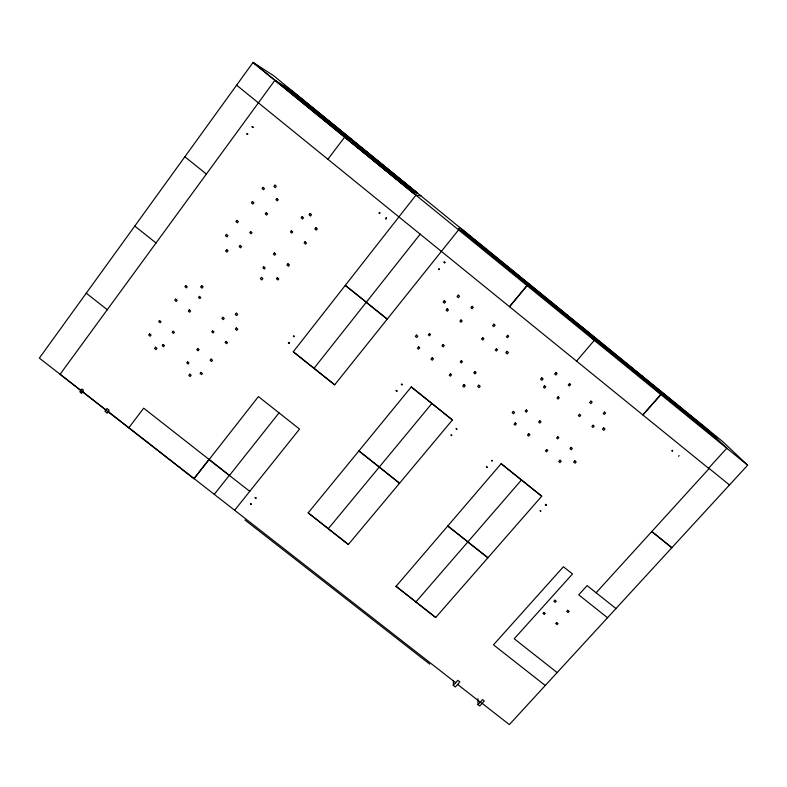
<?xml version="1.0" encoding="UTF-8"?>
<svg xmlns="http://www.w3.org/2000/svg" width="787" height="787" viewBox="0 0 787 787"><rect width="100%" height="100%" fill="white"/><g stroke="black" fill="none" stroke-linecap="round" stroke-linejoin="round"><path stroke-width="1.18" d="M453.282 685.388L457.827 680.302L459.874 681.896L455.329 686.982L453.282 685.388L453.44 680.647M545.981 505.215L545.312 504.595M252.755 127.484C254.014 126.274 250.571 126.382 252.824 127.474M486.858 467.38L486.533 466.366L486.878 467.311M246.872 133.888C248.318 135.954 247.836 132.236 246.872 133.977M456.657 429.407L456.342 428.384L456.686 429.338M491.531 460.611C492.298 459.323 493.006 462.323 491.482 460.572M461.015 229.883L522.342 279.7M461.172 229.401L521.388 278.303M461.359 228.83L520.502 276.985M458.565 229.912L459.647 227.364L458.595 229.873L334.682 384.833L293.266 351.779L415.92 195.186L420.917 195.865L722.594 441.487L747.65 465.196L509.346 724.601L482.136 703.362M396.737 391.247C397.966 390.332 394.74 390.067 396.756 391.188M289.036 343.27C290.196 342.06 286.98 342.325 289.095 343.23M439.205 269.616C440.553 268.347 437.051 268.77 439.294 269.508M251.004 504.408C252.165 503.05 249.056 503.749 251.142 504.251M420.917 195.865L273.325 75.483L253.07 62.399L39.35 358.105L193.877 478.673L209.037 459.323M546.011 505.224L545.696 504.211M80.815 390.45L60.087 374.278L274.948 80.215L293.138 91.617M81.376 393.038L83.452 390.214L81.878 388.994L79.812 391.818L81.376 393.038L83.501 392.005M106.993 412.939L109.088 410.135L107.032 408.542L104.937 411.345L106.993 412.939L109.059 411.739M255.234 497.758C256.493 499.597 256.1 496.43 255.175 497.846M444.694 262.789C445.776 262.11 442.776 261.333 444.635 262.848M327.913 159.249L344.726 137.017L356.354 143.096M455.673 682.713L128.871 427.725L143.677 408.168L229.47 475.446L279.021 412.85M379.924 212.864C378.724 214.979 378.734 211.506 379.914 212.864M386.151 217.92C384.41 219.543 387.578 218.717 386.191 217.94M385.807 218.855L386.368 218.127M413.765 193.425L253.07 62.399M194.143 478.653L258.421 396.579L299.552 429.072L234.634 510.251M288.475 342.532L289.173 343.083M214.261 494.354L229.391 475.25M313.983 368.365L420.209 234.132M255.293 497.689L255.972 498.22M396.894 391.07L396.195 390.509M456.165 428.689L456.853 429.24M348.356 544.496L308.17 512.868L411.267 386.948L452.417 419.963L348.356 544.496L328.268 528.736L431.906 403.446M546.198 505.077L545.519 504.526M527.005 285.563L509.494 306.743L527.044 285.661L521.791 277.959M576.537 361.144L594.293 340.348L582.96 327.786M396.058 586.325L501.152 463.681L541.712 496.213L435.693 617.51L396.058 586.325L435.693 617.51M415.88 601.976L521.496 479.932M660.844 394.523L642.841 414.946L660.883 394.612L643.52 377.101M672.236 451.128C673.859 449.397 670.878 450.666 672.206 451.099M678.512 456.244L679.181 455.624M478.004 704.67L482.579 699.613L484.3 700.971L479.736 706.018L478.004 704.67L477.906 698.748M708.556 468.275L726.775 448.256L727.267 448.6L704.011 426.357M596.143 592.719L709.156 468.491L729.47 484.979M354.652 141.798L293.443 92.059L294.043 92.433M82.419 391.631L105.979 409.938M108.045 411.542L128.871 427.725M249.764 491.334L209.057 459.618M457.601 684.444L482.018 703.499M244.885 519.941L429.702 664.12M308.17 512.868L328.317 528.677M379.324 467.006L358.882 450.931L399.55 483.238L379.275 467.075M467.921 541.84L447.764 525.991L487.91 557.767L467.812 541.968M86.275 293.187L107.268 309.714M557.186 672.59L514.216 638.769L572.493 573.969L563.403 566.748L493.479 644.838L545.302 685.536M616.005 608.577L587.112 585.597L578.73 594.854L607.574 617.756M134.774 226.076L156.033 242.976M366.339 302.198L345.267 285.386L387.243 319.109L366.23 302.346M486.376 466.681L487.055 467.232M293.266 351.779L334.682 384.833M671.872 547.683L651.793 531.55L671.813 547.742M184.866 156.77L206.391 174.055M411.267 386.948L452.417 419.963M501.152 463.681L541.712 496.213M252.165 126.628L252.893 127.219M236.612 85.173L709.018 468.649M444.124 262.041L444.832 262.612M645.783 379.127L703.509 426.131L702.742 425.393M355.35 143.145L416.48 192.923L354.898 142.919M648.262 381.616L707.7 430.135M354.14 142.801L415.477 192.746L354.386 143.116M651.538 384.902L711.881 434.149M353.688 143.126L414.385 192.549L352.95 142.644M655.118 388.493L715.845 437.946M655.709 389.093L716.623 438.693M252.971 62.537L747.65 465.196M344.795 137.076L415.92 195.186L413.854 193.297M642.526 376.353L643.097 376.934L584.466 329.074M645.537 379.393L646.216 380.072L586.472 331.297L586.925 331.799M648.763 382.639L649.334 383.22L588.617 333.668L589.001 334.091M581.819 326.93L582.193 327.343L523.227 279.208M583.787 329.104L584.229 329.596L524.378 280.861M585.882 331.445L586.256 331.858L525.342 282.267M451.787 435.211C451 436.775 450.272 433.548 451.787 435.211M540.58 511.314C541.948 510.753 538.78 510.025 540.58 511.343M460.857 230.335L523.552 281.49L460.857 230.335M401.941 384.833C399.904 383.84 403.21 383.692 401.96 384.843M293.403 336.226C294.751 338.046 294.427 334.78 293.433 336.177M149.589 333.806L148.664 335.046L150.15 336.216L151.074 334.987L149.589 333.806M159.495 320.506L158.679 321.608L160.174 322.788L160.991 321.686L159.495 320.506M175.658 299.09L174.724 300.349L176.219 301.539L177.164 300.28L175.658 299.09M185.742 285.563L184.906 286.684L186.411 287.875L187.247 286.763L185.742 285.563M226.4 234.398L225.426 235.697L226.951 236.907L227.915 235.618L226.4 234.398M236.798 220.449L235.943 221.6L237.467 222.819L238.323 221.668L236.798 220.449M252.371 201.511L251.387 202.83L252.912 204.059L253.896 202.741L252.371 201.511M262.947 187.345L262.071 188.506L263.606 189.746L264.471 188.575L262.947 187.345M226.666 249.568L225.574 251.023L226.951 252.125L228.043 250.669L226.666 249.568M274.919 185.102L273.866 186.509L275.263 187.631L276.316 186.224L274.919 185.102M155.551 347.205L154.577 348.513L156.003 349.625L156.977 348.326L155.551 347.205M201.698 285.602L200.626 287.029L202.062 288.18L203.135 286.743L201.698 285.602M163.116 344.47L162.191 345.709L163.548 346.772L164.473 345.542L163.116 344.47M173.061 331.219L172.235 332.321L173.593 333.393L174.419 332.301L173.061 331.219M189.283 309.881L188.339 311.14L189.706 312.213L190.651 310.963L189.283 309.881M199.396 296.404L198.55 297.525L199.918 298.607L200.764 297.496L199.396 296.404M240.183 245.426L239.209 246.715L240.586 247.826L241.56 246.528L240.183 245.426M250.62 231.526L249.754 232.677L251.132 233.788L252.007 232.637L250.62 231.526M266.242 212.657L265.249 213.966L266.636 215.087L267.629 213.769L266.242 212.657M276.847 198.54L275.962 199.711L277.358 200.833L278.234 199.662L276.847 198.54M187.591 361.843L186.765 362.935L188.123 363.997L188.949 362.905L187.591 361.843M197.704 348.523L196.77 349.762L198.127 350.835L199.062 349.595L197.704 348.523M212.588 330.786L211.752 331.898L213.11 332.97L213.956 331.868L212.588 330.786M222.869 317.269L221.914 318.519L223.272 319.601L224.226 318.351L222.869 317.269M263.743 266.803L262.878 267.944L264.255 269.036L265.121 267.905L263.743 266.803M274.348 252.853L273.364 254.152L274.742 255.254L275.725 253.965L274.348 252.853M291.347 230.778L290.472 231.939L291.849 233.05L292.734 231.89L291.347 230.778M302.139 216.592L301.136 217.901L302.523 219.022L303.526 217.704L302.139 216.592M261.461 277.368L260.359 278.805L261.796 279.956L262.897 278.519L261.461 277.368M310.117 213.484L309.055 214.881L310.511 216.061L311.573 214.664L310.117 213.484M189.795 374.179L188.811 375.468L190.159 376.53L191.143 375.232L189.795 374.179M236.326 313.128L235.254 314.544L236.612 315.626L237.694 314.21L236.326 313.128M200.921 372.359L200.095 373.441L201.58 374.602L202.397 373.53L200.921 372.359M211.073 359.088L210.129 360.318L211.614 361.489L212.559 360.259L211.073 359.088M225.997 341.42L225.161 342.512L226.646 343.693L227.482 342.601L225.997 341.42M236.307 327.943L235.352 329.192L236.848 330.373L237.802 329.123L236.307 327.943M277.309 277.663L276.444 278.785L277.949 279.995L278.814 278.864L277.309 277.663M287.953 263.753L286.96 265.042L288.475 266.252L289.459 264.963L287.953 263.753M305.002 241.766L304.126 242.908L305.641 244.127L306.517 242.986L305.002 241.766M315.833 227.62L314.83 228.928L316.344 230.158L317.348 228.85L315.833 227.62M416.431 335.065L415.339 336.403L416.687 337.485L417.779 336.147L416.431 335.065M444.281 300.664L443.12 302.1L444.468 303.202L445.639 301.765L444.281 300.664M447.193 308.799L446.081 310.167L447.36 311.199L448.472 309.832L447.193 308.799M458.28 295.155L457.05 296.66L458.339 297.693L459.559 296.187L458.28 295.155M418.615 346.821L417.425 348.287L418.536 349.192L419.737 347.716L418.615 346.821M429.407 333.55L428.305 334.898L429.436 335.803L430.528 334.455L429.407 333.55M461.015 319.965L459.903 321.322L461.034 322.237L462.146 320.88L461.015 319.965M472.141 306.369L470.911 307.874L472.043 308.779L473.272 307.284L472.141 306.369M432.201 357.731L431.001 359.197L432.27 360.21L433.47 358.744L432.201 357.731M443.022 344.509L441.92 345.847L443.189 346.87L444.291 345.523L443.022 344.509M450.449 373.815L449.239 375.271L450.351 376.166L451.561 374.71L450.449 373.815M461.31 360.662L460.208 362L461.33 362.905L462.431 361.567L461.31 360.662M482.657 337.662L481.536 339.01L482.815 340.033L483.926 338.685L482.657 337.662M493.833 324.136L492.593 325.631L493.872 326.664L495.102 325.169L493.833 324.136M463.966 384.666L462.756 386.122L464.015 387.135L465.225 385.679L463.966 384.666M474.856 371.562L473.754 372.9L475.014 373.914L476.125 372.585L474.856 371.562M496.41 348.759L495.289 350.107L496.41 351.022L497.532 349.674L496.41 348.759M507.625 335.301L506.385 336.787L507.507 337.692L508.736 336.206L507.625 335.301M478.781 385.177L477.67 386.496L479.096 387.637L480.198 386.319L478.781 385.177M507.015 351.356L505.834 352.763L507.271 353.924L508.441 352.507L507.015 351.356M513.301 411.365L512.189 412.673L513.518 413.746L514.629 412.427L513.301 411.365M541.761 377.839L540.571 379.236L541.909 380.318L543.099 378.921L541.761 377.839M544.525 385.817L543.394 387.155L544.653 388.168L545.794 386.84L544.525 385.817M555.858 372.517L554.609 373.982L555.868 375.005L557.117 373.54L555.858 372.517M515.288 422.894L514.068 424.321L515.17 425.206L516.39 423.78L515.288 422.894M526.306 409.948L525.185 411.267L526.296 412.162L527.418 410.844L526.306 409.948M558.16 396.825L557.019 398.153L558.14 399.048L559.272 397.73L558.16 396.825M569.522 383.574L568.273 385.04L569.385 385.935L570.634 384.479L569.522 383.574M528.677 433.647L527.457 435.073L528.707 436.077L529.926 434.65L528.677 433.647M539.734 420.76L538.613 422.068L539.862 423.072L540.984 421.763L539.734 420.76M546.64 449.505L545.421 450.921L546.512 451.807L547.742 450.38L546.64 449.505M557.737 436.687L556.616 437.985L557.717 438.88L558.849 437.572L557.737 436.687M579.488 414.277L578.347 415.585L579.606 416.598L580.747 415.29L579.488 414.277M590.899 401.095L589.64 402.55L590.899 403.564L592.158 402.108L590.899 401.095M559.97 460.208L558.74 461.625L559.99 462.618L561.22 461.202L559.97 460.208M571.096 447.429L569.965 448.728L571.214 449.731L572.346 448.433L571.096 447.429M593.044 425.216L591.903 426.534L593.014 427.43L594.155 426.121L593.044 425.216M604.495 412.103L603.236 413.549L604.337 414.444L605.596 412.988L604.495 412.103M574.776 460.779L573.654 462.077L575.051 463.199L576.182 461.91L574.776 460.779M603.609 427.813L602.409 429.19L603.816 430.332L605.026 428.954L603.609 427.813M543.915 612.453L543.01 613.457L544.299 614.48L545.204 613.476L543.915 612.453M554.953 600.206L553.93 601.337L555.219 602.36L556.242 601.229L554.953 600.206M556.625 622.527L555.73 623.511L557.147 624.632L558.042 623.638L556.625 622.527M567.702 610.309L566.679 611.44L568.096 612.561L569.119 611.43L567.702 610.309M417.415 193.09L356.983 143.991L417.415 193.09M347.972 138.276L283.192 85.645L347.972 138.276M350.392 139.545L286.901 87.967L350.392 139.545M352.596 140.706L290.177 90.013L352.596 140.706M588.174 333.993L526.267 283.586L588.558 334.416L588.174 333.993M652.285 386.191L590.968 336.265L652.866 386.781L652.285 386.191"/></g></svg>
